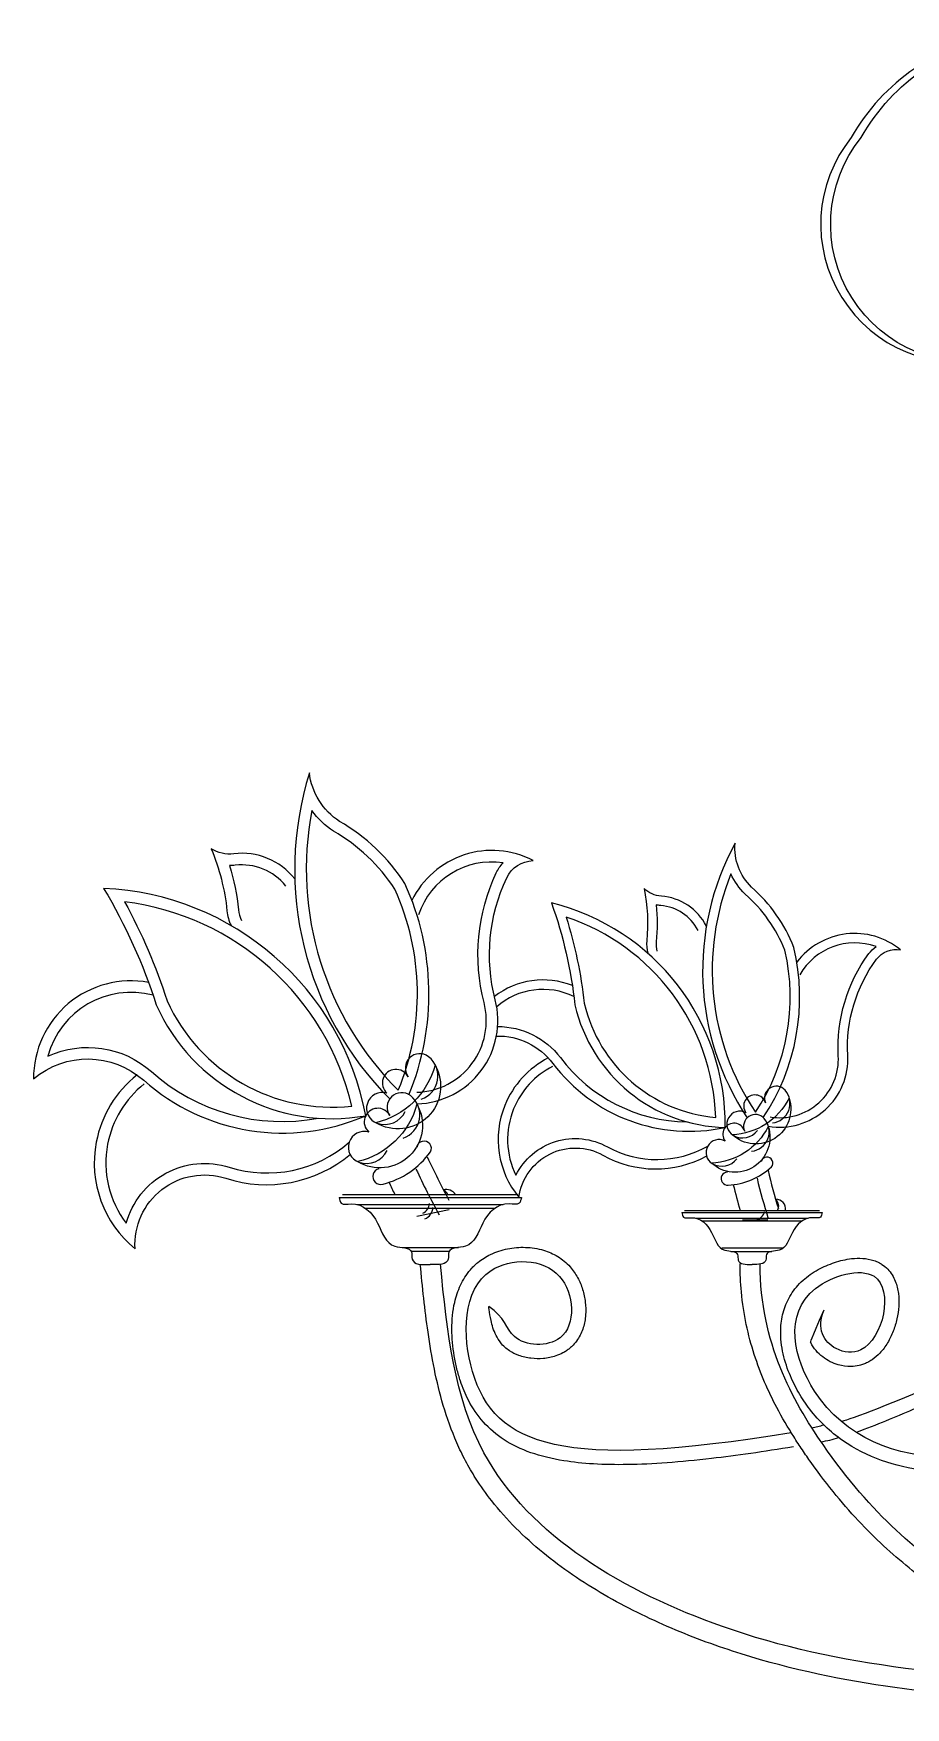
# Model space of a CAD drawing. Extents: x -59671 to -58757, y -37095 to -36234.
# Drawn here: x -59671 to -59358, y -36995 to -36395 of the extents above; entities that cross this region are included whole.
import ezdxf

# ---------------------------------------------------------------- set-up
doc = ezdxf.new("R2010")
doc.units = 0
doc.header["$MEASUREMENT"] = 0
doc.layers.add('3', color=3, linetype='CONTINUOUS')
doc.layers.add('7', color=7, linetype='CONTINUOUS')

msp = doc.modelspace()

# ---------------------------------------------------------------- linework, layer by layer
at = {"layer": '3'}
for p, q in [((-59554.92, -36814.99), (-59502.58, -36814.99)), ((-59533.51, -36819.11), (-59521.95, -36816.79)), ((-59437.49, -36817.07), (-59389.1, -36817.07)), ((-59433.44, -36819.85), (-59393.15, -36819.85)), ((-59416.67, -36820.46), (-59407.59, -36820.46)), ((-59535.57, -36831.71), (-59521.92, -36831.71)), ((-59420.91, -36831.81), (-59406.23, -36831.81))]:
    msp.add_line(p, q, dxfattribs=at)
for points in [[(-59540.2, -36774.02, 0.20718), (-59541.47, -36701.84, 0.118509), (-59563.41, -36681.13, -0.096474), (-59571.22, -36673.67, 0.248779)], [(-59412.07, -36781.9, 0.20718), (-59401.51, -36723.79, 0.118509), (-59415.78, -36703.66, -0.096474), (-59420.85, -36696.41, 0.248779)], [(-59556.84, -36779.66, 0.313571), (-59638.38, -36706.4, -0.04771), (-59623.16, -36741.88, 0.324693)], [(-59426.33, -36783.76, 0.313571), (-59479.98, -36711.89, -0.04771), (-59473.47, -36742.8, 0.324693)]]:
    msp.add_lwpolyline(points, format="xyb", close=True, dxfattribs=at)
for points in [[(-59580.55, -36700.77, 0.259904), (-59598.73, -36693.33, -0.030394), (-59600.73, -36693.45, -0.048929), (-59597.53, -36709.27, 0.085404), (-59596.44, -36713.18, 0.085404)], [(-59533.54, -36774.74, 0.480881), (-59509.44, -36742.57, -0.175566), (-59505.04, -36696.08, -0.073542), (-59502.62, -36692.44, 0.362822), (-59532.93, -36711.06, 0.362822)], [(-59432.68, -36716.66, 0.259904), (-59446.07, -36707.77, -0.030394), (-59447.7, -36707.55, -0.048929), (-59447.67, -36720.76, 0.085404), (-59447.43, -36724.07, 0.085404)], [(-59406.85, -36783.56, 0.480881), (-59382.35, -36761.62, -0.175566), (-59371.36, -36725.02, -0.073542), (-59368.82, -36722.49, 0.362822), (-59396.14, -36732.56, 0.362822)], [(-59628.17, -36739.92, 0.413209), (-59665.87, -36761.79, -0.298044), (-59628.76, -36767.32, 0.231712), (-59568.85, -36784.02, 0.292397)], [(-59477.17, -36740.42, 0.301853), (-59504.89, -36744.07, 0.301853)], [(-59504.55, -36751.15, -0.236469), (-59482.05, -36762.31, 0.231712), (-59436.66, -36785.33)], [(-59531.96, -36777.15, 0.604086), (-59529.35, -36761.97, 0.865947), (-59536.69, -36769.13, 1.198421), (-59544.27, -36775.03, 0.974561), (-59547.81, -36785.81, 0.386618), (-59537.7, -36781.59, 1.376517)], [(-59526.99, -36765.03, -0.773306), (-59548.23, -36785.64, -2.564208)], [(-59526.99, -36765.03, -0.274313), (-59548.23, -36785.64, -2.564208)], [(-59484.83, -36765.43, 0.179475), (-59498.83, -36780.69, 0.213964), (-59498.01, -36804.5, -0.427106), (-59465.13, -36794.32, 0.259837), (-59429.19, -36794.03)], [(-59631.35, -36771.72, 0.179475), (-59644.47, -36793.38, 0.213964), (-59637.77, -36821.7, -0.427106), (-59600.8, -36801.62, 0.259837), (-59557.81, -36792.66)], [(-59538.47, -36791.12, 0.604086), (-59535.87, -36775.93, 0.865947), (-59543.2, -36783.09, 1.198421), (-59550.78, -36788.99, 0.974561), (-59554.33, -36799.77, 0.386618), (-59544.21, -36795.56, 1.376517)], [(-59405.97, -36785.74, 0.604086), (-59401.44, -36773.98, 0.865947), (-59408.47, -36778.55, 1.198421), (-59415.5, -36782.06, 0.974561), (-59420.08, -36790.14, 0.386618), (-59411.28, -36788.38, 1.376517)], [(-59400.03, -36776.82, -0.773306), (-59420.38, -36789.94, -2.564208)], [(-59400.03, -36776.82, -0.274313), (-59420.38, -36789.94, -2.564208)], [(-59533.5, -36779, -0.274313), (-59554.74, -36799.6, -2.564208)], [(-59413.43, -36795.9, 0.604086), (-59408.91, -36784.14, 0.865947), (-59415.94, -36788.7, 1.198421), (-59422.97, -36792.22, 0.974561), (-59427.54, -36800.3, 0.386618), (-59418.75, -36798.54, 1.376517)], [(-59407.5, -36786.97, -0.274313), (-59427.85, -36800.1, -2.564208)], [(-59543.53, -36807.04, 0.003973), (-59541.45, -36811.38, 0.003973)], [(-59533.84, -36802.24, 0.015598), (-59525.55, -36818.64, -0.228496)], [(-59411.5, -36805.57, 0.015598), (-59407.48, -36820.05, -0.228496)], [(-59519.61, -36811.38, 0.297422), (-59524.02, -36809.66)], [(-59522.42, -36811.38, 0.1544), (-59524.02, -36809.66)], [(-59404.13, -36817.07, 0.358288), (-59404.82, -36813.1)], [(-59401.27, -36817.07, 0.4537), (-59404.82, -36813.1)]]:
    msp.add_lwpolyline(points, format="xyb", dxfattribs=at)
for centre, radius, start, end in [((-59532.9, -36814.48), 3.88, 292.85399, 357.60872), ((-59532.45, -36815.79), 4.69, 292.85399, 357.60872), ((-59412.56, -36816.66), 3.84, 281.53682, 346.29155)]:
    msp.add_arc(centre, radius, start, end, dxfattribs=at)
at = {"layer": '7'}
for p, q in [((-59561.46, -36812.41), (-59496.04, -36812.41)), ((-59560.17, -36811.38), (-59497.33, -36811.38)), ((-59552.04, -36816.27), (-59505.46, -36816.27)), ((-59438.48, -36817.87), (-59388.11, -36817.87)), ((-59431.23, -36820.85), (-59395.36, -36820.85)), ((-59538.86, -36830.43), (-59518.64, -36830.43)), ((-59424.19, -36830.52), (-59402.03, -36830.52))]:
    msp.add_line(p, q, dxfattribs=at)
for points in [[(-59238.45, -36494.19, 0.190571), (-59261.64, -36417.01, 0.499731), (-59377.7, -36432.4, 0.712615), (-59327.96, -36511.71, 0.575498), (-59312.56, -36458.44, 0.598566), (-59354.97, -36466.73), (-59351.41, -36466.73, -0.598566), (-59309.01, -36458.44, -0.575498), (-59324.4, -36511.71, -0.712615), (-59374.14, -36432.4, -0.499731), (-59258.09, -36417.01, -0.172516), (-59234.51, -36486.55)], [(-59536.37, -36775.59, 0.208042), (-59537.83, -36699.84, 0.119273), (-59561.26, -36677.6, -0.223283), (-59572.09, -36660.18, 0.278913), (-59543.26, -36777.08, 3.357293)], [(-59577.31, -36698.18, 0.259904), (-59599.22, -36689.22, -0.171944), (-59607.31, -36687.41, -0.073565), (-59601.64, -36709.7, 0.085404), (-59600.18, -36714.95, 0.581021)], [(-59409.26, -36783.78, 0.208042), (-59398.27, -36722.78, 0.119273), (-59413.49, -36701.17, -0.223283), (-59419.38, -36685.46, 0.278913), (-59415.02, -36783.87, 3.357293)], [(-59533.41, -36778.88, 0.480881), (-59505.43, -36741.54, -0.175566), (-59501.3, -36697.85, -0.282853), (-59491.82, -36691.66, 0.42307), (-59535.3, -36705.93, 32.030374)], [(-59551.87, -36783.12, 0.348365), (-59645.88, -36701.62, -0.057849), (-59627.03, -36743.37, 0.343992), (-59551.87, -36783.12, -5.48246)], [(-59429.67, -36715.11, 0.259904), (-59445.81, -36704.4, -0.171944), (-59452.01, -36701.64, -0.073565), (-59451.04, -36720.43, 0.085404), (-59450.71, -36724.89, 0.581021)], [(-59422.9, -36787.34, 0.348365), (-59485.24, -36706.85, -0.057849), (-59476.82, -36743.37, 0.343992), (-59422.9, -36787.34, -5.48246)], [(-59407.41, -36786.89, 0.480881), (-59378.97, -36761.43, -0.175566), (-59368.64, -36727.04, -0.282853), (-59360.03, -36723.6, 0.42307), (-59397.21, -36728.07, 32.030374)], [(-59629.79, -36735.32, 0.469549), (-59671.06, -36769.96, -0.37408), (-59631.52, -36770.41, 0.292397), (-59551.87, -36783.12, -107.036714)], [(-59477.74, -36736.47, 0.2637), (-59505.72, -36740.37, 0.2637)], [(-59504.99, -36754.55, -0.241319), (-59484.76, -36764.35, 0.292397), (-59422.9, -36787.34)], [(-59486.38, -36762.41, 0.179475), (-59501.97, -36779.42, 0.275881), (-59496.94, -36812.35, -0.527249), (-59466.77, -36797.28, 0.257707), (-59429.55, -36797.55)], [(-59633.92, -36768.48, 0.179475), (-59648.53, -36792.6, 0.275881), (-59634.61, -36830.86, -0.527249), (-59602.06, -36805.56, 0.257707), (-59557.39, -36796.96)], [(-59533.5, -36779, -0.773306), (-59554.74, -36799.6, -2.564208)], [(-59407.5, -36786.97, -0.773306), (-59427.85, -36800.1, -2.564208)], [(-59547.13, -36802.13, 1.037415), (-59545.65, -36807.63, 0.178064), (-59528.62, -36796.09, 1.180582), (-59533.53, -36794.49, 0.4401)], [(-59529.79, -36797.93, 0.014803), (-59522.06, -36813.37, -0.215739)], [(-59422.15, -36803.35, 1.037415), (-59421.85, -36808, 0.178064), (-59406.33, -36801.47, 1.180582), (-59410.01, -36799.4, 0.4401)], [(-59407.56, -36802.76, 0.014803), (-59403.84, -36816.39, -0.215739)], [(-59420.04, -36807.86, 0.009626), (-59417.59, -36817.07, 0.009626)]]:
    msp.add_lwpolyline(points, format="xyb", dxfattribs=at)
for centre, radius, start, end in [((-59395.83, -36870.16), 25.19, 279.07093, 289.08463), ((-59393.28, -36865.82), 34.52, 277.88479, 288.61616)]:
    msp.add_arc(centre, radius, start, end, dxfattribs=at)
for points, knots in [([(-59229.77, -36683.85), (-59230.31, -36713.09), (-59253.21, -36813.89), (-59301.43, -36863.91), (-59380.92, -36893.07), (-59381.29, -36892.76)], [188.860128, 188.860128, 188.860128, 188.860128, 232.85439, 398.15806, 443.484557, 443.484557, 443.484557, 443.484557]), ([(-59224.64, -36683.95), (-59224.9, -36697.8), (-59226.1, -36709.93), (-59229.68, -36731.74), (-59232.05, -36741.43), (-59235.41, -36753.14), (-59236.21, -36755.82), (-59237.85, -36761.09), (-59238.69, -36763.67), (-59241.26, -36771.27), (-59243.04, -36776.13), (-59248.64, -36790.18), (-59252.69, -36798.8), (-59261.61, -36814.77), (-59266.47, -36822.12), (-59277.13, -36835.73), (-59282.93, -36841.99), (-59295.57, -36853.61), (-59302.41, -36858.98), (-59317.24, -36869.03), (-59325.23, -36873.72), (-59337.89, -36880.29), (-59342.05, -36882.34), (-59349.39, -36885.75), (-59352.49, -36887.15), (-59358.83, -36889.9), (-59362.08, -36891.27), (-59368.83, -36894), (-59372.34, -36895.37), (-59375.91, -36896.69)], [188.860128, 188.860128, 188.860128, 188.860128, 209.348794, 209.348794, 229.837461, 229.837461, 236.12893, 236.12893, 242.420398, 242.420398, 255.003335, 255.003335, 280.169208, 280.169208, 305.335081, 305.335081, 330.500954, 330.500954, 355.666827, 355.666827, 380.8327, 380.8327, 392.594082, 392.594082, 400.837863, 400.837863, 409.081643, 409.081643, 417.7039, 417.7039, 417.7039, 417.7039]), ([(-59216.69, -36708.46), (-59218.02, -36725.52), (-59237.68, -36826.35), (-59238.68, -36896.68), (-59386.41, -36918.18), (-59404.26, -36846.01), (-59359.64, -36833.29), (-59367.57, -36869.33), (-59385.42, -36867.63), (-59390.47, -36859.39), (-59387.4, -36852.69)], [193.077689, 193.077689, 193.077689, 193.077689, 228.362603, 393.666272, 500.853154, 537.132552, 555.75519, 583.05693, 592.466857, 606.901933, 606.901933, 606.901933, 606.901933]), ([(-59214.11, -36730.23), (-59214.41, -36732.21), (-59214.73, -36734.18), (-59215.91, -36741.36), (-59216.82, -36746.5), (-59218.25, -36754.42), (-59218.77, -36757.28), (-59220.28, -36765.68), (-59221.21, -36771.07), (-59222.98, -36781.48), (-59223.82, -36786.49), (-59226.28, -36800.97), (-59227.84, -36809.9), (-59231.16, -36826.23), (-59232.92, -36833.68), (-59237.09, -36847.52), (-59239.51, -36853.92), (-59244.83, -36864.59), (-59247.55, -36869.02), (-59253.88, -36877.27), (-59257.49, -36881.09), (-59265.72, -36888.11), (-59270.35, -36891.31), (-59277.91, -36895.56), (-59280.39, -36896.84), (-59286.17, -36899.54), (-59289.54, -36900.96), (-59296.58, -36903.58), (-59300.26, -36904.8), (-59311.53, -36908.01), (-59319.44, -36909.63), (-59335.47, -36911.31), (-59343.58, -36911.37), (-59356.73, -36909.66), (-59361.89, -36908.49), (-59371.78, -36904.97), (-59376.5, -36902.62), (-59385.19, -36896.53), (-59389.15, -36892.79), (-59394.02, -36886.45), (-59395.36, -36884.44), (-59397.83, -36880.16), (-59398.95, -36877.91), (-59400.95, -36872.97), (-59401.79, -36870.27), (-59402.89, -36864.73), (-59403.14, -36861.9), (-59402.86, -36857.04), (-59402.53, -36855.01), (-59401.33, -36851.03), (-59400.47, -36849.08), (-59398.16, -36845.41), (-59396.72, -36843.69), (-59394.18, -36841.42), (-59393.31, -36840.73), (-59391.47, -36839.45), (-59390.51, -36838.86), (-59387.67, -36837.3), (-59385.72, -36836.44), (-59381.7, -36835.1), (-59379.65, -36834.62), (-59376.25, -36834.23), (-59374.92, -36834.18), (-59372.25, -36834.37), (-59370.92, -36834.6), (-59369, -36835.25), (-59368.4, -36835.49), (-59367.45, -36835.98), (-59367.08, -36836.19), (-59365.95, -36836.93), (-59365.25, -36837.52), (-59364.02, -36838.8), (-59363.5, -36839.49), (-59362.59, -36840.94), (-59362.22, -36841.69), (-59361.33, -36843.9), (-59360.98, -36845.39), (-59360.59, -36848.4), (-59360.56, -36849.93), (-59360.75, -36852.97), (-59360.98, -36854.49), (-59361.65, -36857.5), (-59362.1, -36858.97), (-59363.23, -36861.84), (-59363.9, -36863.23), (-59365.47, -36865.85), (-59366.38, -36867.09), (-59368.27, -36869.11), (-59369.2, -36869.93), (-59370.76, -36870.99), (-59371.3, -36871.31), (-59372.34, -36871.83), (-59372.83, -36872.04), (-59373.81, -36872.4), (-59374.31, -36872.55), (-59375.81, -36872.91), (-59376.82, -36873.04), (-59379.37, -36873.09), (-59380.9, -36872.88), (-59383.35, -36872.18), (-59384.32, -36871.8), (-59386.19, -36870.86), (-59387.09, -36870.29), (-59388.8, -36868.97), (-59389.61, -36868.21), (-59391.06, -36866.49), (-59391.71, -36865.52), (-59392.35, -36864.24), (-59392.46, -36864.02), (-59387.4, -36852.69)], [207.4336, 207.4336, 207.4336, 207.4336, 211.448461, 211.448461, 222.094948, 222.094948, 228.274847, 228.274847, 240.634645, 240.634645, 252.994443, 252.994443, 277.714038, 277.714038, 301.733382, 301.733382, 325.752725, 325.752725, 344.961829, 344.961829, 364.170934, 364.170934, 383.380038, 383.380038, 392.118532, 392.118532, 402.737522, 402.737522, 413.356512, 413.356512, 434.292852, 434.292852, 455.229192, 455.229192, 469.216002, 469.216002, 483.202812, 483.202812, 497.189623, 497.189623, 503.077284, 503.077284, 508.964945, 508.964945, 515.498684, 515.498684, 522.032423, 522.032423, 526.698346, 526.698346, 531.364269, 531.364269, 536.030193, 536.030193, 538.226, 538.226, 540.421808, 540.421808, 544.501029, 544.501029, 548.58025, 548.58025, 551.197754, 551.197754, 553.815259, 553.815259, 555.005782, 555.005782, 555.764751, 555.764751, 557.400172, 557.400172, 559.035593, 559.035593, 560.671014, 560.671014, 563.765261, 563.765261, 566.859508, 566.859508, 569.953755, 569.953755, 573.048003, 573.048003, 576.14225, 576.14225, 579.236497, 579.236497, 581.695986, 581.695986, 582.896332, 582.896332, 583.90353, 583.90353, 584.910728, 584.910728, 586.925124, 586.925124, 590.055056, 590.055056, 592.219278, 592.219278, 594.418132, 594.418132, 596.616987, 596.616987, 598.815841, 598.815841, 599.282732, 599.282732, 599.282732, 599.282732]), ([(-59398.4, -36901.84), (-59409.13, -36903.62), (-59418.89, -36905.02), (-59439.13, -36907.37), (-59449.08, -36908.09), (-59466.6, -36908.37), (-59474.18, -36907.92), (-59485.13, -36906.16), (-59489.05, -36905.2), (-59496.16, -36902.71), (-59499.36, -36901.17), (-59505.05, -36897.51), (-59507.54, -36895.37), (-59511.81, -36890.58), (-59513.58, -36887.93), (-59516.16, -36882.93), (-59517.09, -36880.65), (-59518.36, -36876.84), (-59518.78, -36875.38), (-59519.53, -36872.36), (-59519.86, -36870.82), (-59520.66, -36866.11), (-59520.97, -36862.87), (-59520.98, -36856.4), (-59520.68, -36853.17), (-59519.47, -36847.94), (-59518.79, -36845.88), (-59516.96, -36841.96), (-59515.79, -36840.09), (-59513.53, -36837.45), (-59512.63, -36836.55), (-59510.95, -36835.17), (-59510.21, -36834.64), (-59508.68, -36833.67), (-59507.88, -36833.24), (-59505.14, -36831.94), (-59503.1, -36831.27), (-59498.9, -36830.43), (-59496.73, -36830.25), (-59492.38, -36830.4), (-59490.2, -36830.74), (-59486.32, -36831.91), (-59484.61, -36832.65), (-59481.38, -36834.61), (-59479.87, -36835.84), (-59477.5, -36838.5), (-59476.61, -36839.8), (-59475.12, -36842.54), (-59474.52, -36843.97), (-59473.6, -36846.92), (-59473.28, -36848.44), (-59472.92, -36851.49), (-59472.88, -36853.04), (-59473.12, -36856.11), (-59473.39, -36857.63), (-59474.33, -36860.61), (-59474.99, -36862.06), (-59476.36, -36864.11), (-59476.89, -36864.78), (-59477.88, -36865.81), (-59478.29, -36866.2), (-59479.1, -36866.87), (-59479.49, -36867.16), (-59480.29, -36867.69), (-59480.7, -36867.93), (-59481.95, -36868.6), (-59482.81, -36868.97), (-59485.14, -36869.76), (-59486.63, -36870.05), (-59489.63, -36870.33), (-59491.14, -36870.3), (-59494.11, -36869.93), (-59495.57, -36869.59), (-59498.14, -36868.64), (-59499.26, -36868.1), (-59500.9, -36867.01), (-59501.47, -36866.58), (-59502.53, -36865.61), (-59503.01, -36865.09), (-59504.13, -36863.7), (-59504.68, -36862.8), (-59505.58, -36861), (-59505.94, -36860.09), (-59506.51, -36858.29), (-59506.74, -36857.4), (-59507.21, -36855.16), (-59507.41, -36853.84), (-59507.64, -36852.21), (-59507.69, -36851.85), (-59507.73, -36851.5)], [476.983098, 476.983098, 476.983098, 476.983098, 486.898166, 486.898166, 499.526995, 499.526995, 512.155824, 512.155824, 520.413913, 520.413913, 528.672002, 528.672002, 536.930091, 536.930091, 545.18818, 545.18818, 551.486393, 551.486393, 555.277599, 555.277599, 559.068805, 559.068805, 566.651216, 566.651216, 574.233627, 574.233627, 579.343786, 579.343786, 584.453946, 584.453946, 587.34396, 587.34396, 589.344962, 589.344962, 591.345964, 591.345964, 596.022641, 596.022641, 600.699317, 600.699317, 605.375993, 605.375993, 609.236551, 609.236551, 613.097109, 613.097109, 616.197289, 616.197289, 619.297469, 619.297469, 622.397649, 622.397649, 625.497829, 625.497829, 628.598009, 628.598009, 631.698189, 631.698189, 633.311681, 633.311681, 634.347099, 634.347099, 635.233716, 635.233716, 636.120333, 636.120333, 637.893566, 637.893566, 640.858686, 640.858686, 643.823807, 643.823807, 646.788927, 646.788927, 649.205437, 649.205437, 650.538384, 650.538384, 651.871331, 651.871331, 653.975913, 653.975913, 656.080495, 656.080495, 658.185077, 658.185077, 661.480462, 661.480462, 662.421112, 662.421112, 662.421112, 662.421112]), ([(-59276.34, -36994.4), (-59289.96, -36993.84), (-59298.63, -36993.47), (-59325.47, -36992.06), (-59343.72, -36990.72), (-59380.36, -36985.63), (-59398.76, -36981.88), (-59421.35, -36974.79), (-59425.52, -36973.37), (-59433.87, -36970.31), (-59438.03, -36968.67), (-59450.43, -36963.39), (-59458.56, -36959.4), (-59474.1, -36950.4), (-59481.51, -36945.38), (-59495.12, -36934.2), (-59501.33, -36928.04), (-59508.73, -36918.63), (-59510.66, -36915.93), (-59513.72, -36911.1), (-59514.93, -36909.03), (-59517.19, -36904.78), (-59518.23, -36902.63), (-59521.1, -36896.06), (-59522.7, -36891.56), (-59526.57, -36878.46), (-59528.25, -36869.65), (-59530.68, -36852.67), (-59531.5, -36844.5), (-59532.3, -36836.41)], [0, 0, 0, 0, 25.502164, 25.502164, 78.731172, 78.731172, 131.960181, 131.960181, 144.020801, 144.020801, 156.081421, 156.081421, 180.20266, 180.20266, 204.3239, 204.3239, 228.44514, 228.44514, 237.724948, 237.724948, 244.429874, 244.429874, 251.134801, 251.134801, 264.544653, 264.544653, 289.516838, 289.516838, 312.250444, 312.250444, 312.250444, 312.250444]), ([(-59279.98, -36987.3), (-59339.07, -36984.39), (-59416.55, -36978.52), (-59516.04, -36920.76), (-59522.71, -36860.45), (-59525.08, -36836.4)], [15.240686, 15.240686, 15.240686, 15.240686, 140.77115, 243.861337, 311.604809, 311.604809, 311.604809, 311.604809]), ([(-59399.24, -36896.78), (-59481.16, -36910.32), (-59517.23, -36897.78), (-59517.34, -36834.18), (-59477.93, -36833.99), (-59475.7, -36866.61), (-59500.65, -36865.61), (-59502.05, -36855.24), (-59507.73, -36851.5)], [476.983098, 476.983098, 476.983098, 476.983098, 553.207015, 589.122176, 613.128901, 634.557644, 650.520209, 662.421112, 662.421112, 662.421112, 662.421112]), ([(-59244.48, -36995.33), (-59252.86, -36993.92), (-59260.51, -36992.35), (-59277.85, -36988.14), (-59286.84, -36985.33), (-59302.86, -36979.27), (-59309.88, -36976.01), (-59322.57, -36969.25), (-59328.24, -36965.74), (-59335.02, -36961.26), (-59336.46, -36960.29), (-59339.41, -36958.28), (-59340.93, -36957.24), (-59343.95, -36955.12), (-59345.45, -36954.06), (-59349.92, -36950.8), (-59352.87, -36948.57), (-59361.97, -36941.28), (-59368.04, -36935.84), (-59380.1, -36923.18), (-59386.08, -36915.95), (-59393.16, -36905.99), (-59394.19, -36904.5), (-59396.28, -36901.42), (-59397.32, -36899.83), (-59400.44, -36894.91), (-59402.49, -36891.44), (-59407.48, -36881.96), (-59410.27, -36875.64), (-59414.7, -36861.85), (-59416.35, -36854.37), (-59417.42, -36843.03), (-59417.59, -36839.67), (-59417.6, -36836.22)], [0, 0, 0, 0, 17.840058, 17.840058, 43.965711, 43.965711, 70.091364, 70.091364, 96.217017, 96.217017, 103.436467, 103.436467, 111.219623, 111.219623, 119.002778, 119.002778, 134.569089, 134.569089, 167.40826, 167.40826, 200.24743, 200.24743, 205.868855, 205.868855, 211.49028, 211.49028, 222.73313, 222.73313, 240.337002, 240.337002, 257.940873, 257.940873, 265.03925, 265.03925, 265.03925, 265.03925]), ([(-59243.29, -36988.25), (-59291.4, -36980.16), (-59335.84, -36954.14), (-59380.58, -36918.18), (-59410.28, -36864.5), (-59410.42, -36836.5)], [0, 0, 0, 0, 104.424868, 203.174727, 264.825231, 264.825231, 264.825231, 264.825231])]:
    msp.add_open_spline(points, degree=3, knots=knots, dxfattribs=at)
for points in [[(-59561.46, -36812.41), (-59560.68, -36814.47), (-59557.09, -36814.77), (-59547.6, -36821.64), (-59541.39, -36829.91), (-59535.46, -36831.97), (-59535.2, -36834.55), (-59528.75, -36836.53)], [(-59496.04, -36812.41), (-59496.82, -36814.47), (-59500.41, -36814.77), (-59509.9, -36821.64), (-59516.11, -36829.91), (-59522.04, -36831.97), (-59522.3, -36834.55), (-59528.75, -36836.53)], [(-59438.48, -36817.87), (-59437.88, -36819.46), (-59435.12, -36819.69), (-59427.81, -36824.98), (-59423.03, -36831.35), (-59418.46, -36832.93), (-59418.26, -36834.92), (-59413.3, -36836.44)], [(-59388.11, -36817.87), (-59388.71, -36819.46), (-59391.47, -36819.69), (-59398.78, -36824.98), (-59403.56, -36831.35), (-59408.13, -36832.93), (-59408.33, -36834.92), (-59413.3, -36836.44)]]:
    msp.add_spline(points, degree=3, dxfattribs=at)

doc.saveas('drawing.dxf')
